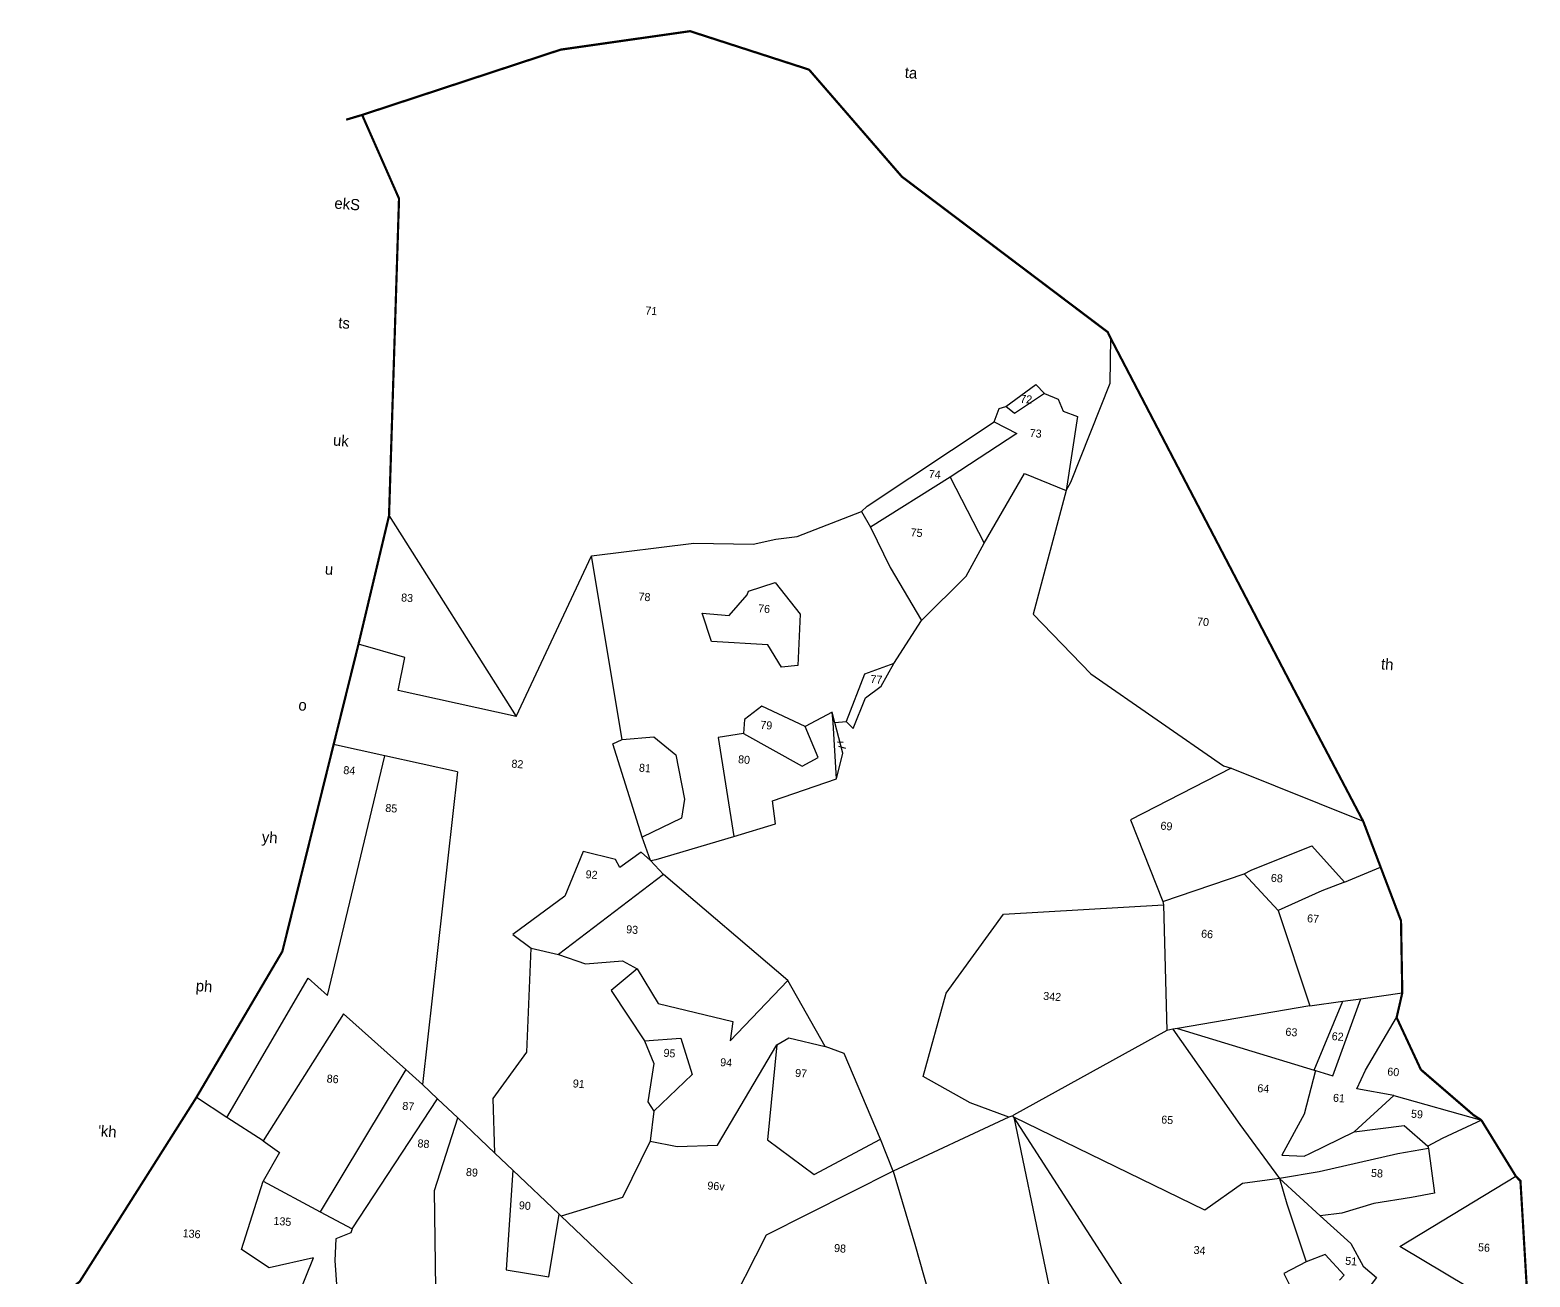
# Model space of a CAD drawing. Header units: metres. Extents: x 283689 to 285929, y 2019332 to 2022498.
# Drawn here: x 284105 to 285460, y 2021310 to 2022438 of the extents above; entities that cross this region are included whole.
import ezdxf
from ezdxf.enums import TextEntityAlignment as Align

# ---------------------------------------------------------------- set-up
doc = ezdxf.new("R2010")
doc.units = ezdxf.units.M
doc.header["$MEASUREMENT"] = 0
doc.linetypes.add('DIVIDE', pattern=[1.25, 0.5, -0.25, 0, -0.25, 0, -0.25])
for name, color, linetype in [('OFF', 1, 'Continuous'), ('OTHERS', 1, 'Continuous'), ('POLY_PARCEL', 6, 'Continuous'), ('TEXT_MAPOUT', 7, 'Continuous'), ('TEXT_PARCEL', 7, 'Continuous'), ('V_BOUND_LINE', 7, 'Continuous'), ('V_DIVIDE_LINE', 7, 'DIVIDE')]:
    doc.layers.add(name, color=color, linetype=linetype)
doc.styles.add('TEXT_MAP', font='', dxfattribs={"height": 1.8})
doc.styles.get('TEXT_MAP').set_extended_font_data('Kruti Dev 050')

# ---------------------------------------------------------------- blocks, each defined once
blk = doc.blocks.new('6354')
at = {"layer": 'OFF'}
blk.add_lwpolyline([(321.21, 625.02), (322.2, 630.88), (319.88, 637.64)], dxfattribs=at)
at = {"layer": 'OTHERS'}
for points in [[(320.77, 633.32), (322.06, 633.32)], [(321.1, 632.35), (322.71, 632.03)]]:
    blk.add_lwpolyline(points, dxfattribs=at)
at = {"layer": 'POLY_PARCEL'}
for points in [[(367.71, 693.72), (368.62, 695.61), (375.72, 718.54), (375.06, 728.62)], [(352.75, 711.45), (359.11, 716.91), (361.17, 715.08)], [(361.17, 715.08), (354.83, 710.06), (352.75, 711.45)], [(361.17, 715.08), (364.32, 714.05), (365.69, 711.42), (368.95, 710.45), (367.71, 693.72)], [(350.35, 707.84), (351.26, 710.93), (352.75, 711.45)], [(322.18, 685.4), (323.33, 686.71), (350.35, 707.84)], [(350.35, 707.84), (355.67, 705.63), (341.48, 694.64)], [(350.23, 680.44), (358.06, 696.76), (367.71, 693.72)], [(341.48, 694.64), (324.44, 682.05)], [(341.48, 694.64), (350.23, 680.44)], [(367.71, 693.72), (362.44, 665.37), (376.46, 653.01), (407.81, 634.67), (409.54, 634.3)], [(262.39, 670.81), (285.1, 675.38), (298.46, 676.24), (303.44, 677.72), (308.19, 678.7), (322.18, 685.4)], [(322.18, 685.4), (324.44, 682.05)], [(324.44, 682.05), (329.62, 673.33), (337.5, 662.01)], [(337.5, 662.01), (346.82, 672.7), (350.23, 680.44)], [(216.29, 676.27), (248.3, 633.42)], [(248.3, 633.42), (262.39, 670.81)], [(272.45, 630.08), (262.39, 670.81)], [(288.21, 659.88), (294.3, 659.82), (298, 664.71), (298.23, 665.62), (304.09, 667.96), (310.18, 661.3), (310.58, 649.75), (306.94, 649.13), (303.52, 653.9), (290.83, 653.62), (288.21, 659.88)], [(332.04, 651.9), (337.5, 662.01)], [(332.04, 651.9), (325.68, 649.01), (322.36, 638.06)], [(322.36, 638.06), (324.1, 636.57), (326.33, 643.67), (329.63, 646.56), (332.04, 651.9)], [(248.3, 633.42), (221.41, 637.2), (222.32, 644.75), (211.67, 646.9)], [(313.28, 636.24), (303.2, 640.04), (299.57, 636.74), (299.57, 633.6)], [(319.06, 639.87), (313.28, 636.24)], [(319.88, 637.64), (319.06, 639.87)], [(321.21, 625.02), (319.47, 637.56), (319.06, 639.87)], [(319.88, 637.64), (322.36, 638.06)], [(299.57, 633.6), (313.33, 627.3), (316.74, 629.51), (313.28, 636.24)], [(272.45, 630.08), (279.5, 631.29), (284.77, 627.59), (287.47, 617.84), (287.12, 613.49), (278.66, 608.54)], [(299.57, 633.6), (293.95, 632.2), (299.21, 610.33)], [(409.54, 634.3), (387.87, 620.92), (396.58, 603.16)], [(409.54, 634.3), (440.09, 624.65)], [(278.66, 608.54), (270.46, 629), (272.45, 630.08)], [(299.21, 610.33), (308.3, 613.88), (307.22, 619), (321.21, 625.02)], [(190.39, 538.44), (206.2, 571.09), (210.86, 567.56), (219.53, 622.34)], [(219.53, 622.34), (207.84, 624)], [(236.1, 619.99), (219.53, 622.34)], [(236.1, 619.99), (233.66, 549.26)], [(414.27, 610.79), (415.81, 611.76), (429.03, 618.28), (436.98, 610.67)], [(436.98, 610.67), (444.79, 614.67)], [(396.58, 603.16), (414.27, 610.79)], [(422.57, 603.18), (414.27, 610.79)], [(280.89, 603.49), (278.66, 608.54)], [(280.89, 603.49), (282.2, 603.81), (299.21, 610.33)], [(436.98, 610.67), (432.01, 608.33), (422.57, 603.18)], [(265.69, 604.28), (262.35, 593.94), (251.33, 584.48), (255.66, 581.75)], [(280.89, 603.49), (278.66, 605.14), (274.17, 601.38), (273.09, 603.09), (265.69, 604.28)], [(284.11, 600.55), (280.89, 603.49)], [(365.77, 552.09), (356.81, 554.68), (345.83, 559.77), (349.55, 578.81), (361.01, 597.56), (396.75, 602.42)], [(396.58, 603.16), (396.75, 602.42)], [(396.75, 602.42), (399.67, 574.3)], [(422.57, 603.18), (431.33, 582.33)], [(284.11, 600.55), (261.93, 580.78)], [(313.84, 578.94), (284.11, 600.55)], [(431.33, 582.33), (438.65, 583.93)], [(433.45, 567.93), (438.65, 583.93)], [(433.74, 567.87), (437.73, 567.01), (442.62, 584.73)], [(438.65, 583.93), (442.62, 584.73)], [(442.62, 584.73), (451.84, 586.82)], [(251.1, 535.11), (249.8, 547.32), (256.52, 558.35), (255.66, 581.75)], [(255.66, 581.75), (261.93, 580.78)], [(261.93, 580.78), (268.13, 579.17), (276.42, 580.49), (279.78, 578.93)], [(431.33, 582.33), (402.08, 574.93)], [(444.91, 568.81), (451, 581.19)], [(279.78, 578.93), (274.38, 573.65), (282.69, 562.92)], [(279.78, 578.93), (285.12, 571.5), (302.21, 568.76), (301.95, 564.41), (313.84, 578.94)], [(323.35, 564.78), (313.84, 578.94)], [(399.67, 574.3), (366.8, 552.61), (366.59, 552.5)], [(400.99, 574.7), (399.67, 574.3)], [(402.08, 574.93), (400.99, 574.7)], [(400.99, 574.7), (417.66, 554.46), (427.56, 543.08)], [(402.08, 574.93), (433.45, 567.93)], [(433.74, 567.87), (431.97, 557.94), (427.63, 548.34), (432.7, 548.47), (433.9, 549.21), (443.44, 554.81)], [(433.45, 567.93), (433.74, 567.87)], [(451.72, 563.68), (443.31, 564.48), (444.91, 568.81)], [(229.69, 552.3), (214.71, 563.71), (198.91, 533.88)], [(282.69, 562.92), (290.85, 564.15), (294.01, 556.21), (286.05, 547.32)], [(285.69, 540.49), (291.87, 539.73), (300.93, 540.76), (312.46, 564.32)], [(312.46, 564.32), (312, 542.86), (323.1, 535.86), (337.37, 544.93)], [(312.46, 564.32), (315, 566.05), (323.35, 564.78)], [(337.37, 544.93), (327.73, 563.53), (323.35, 564.78)], [(443.44, 554.81), (451.72, 563.68)], [(451.72, 563.68), (471.79, 559.65)], [(282.69, 562.92), (285.21, 558), (284.49, 549.24), (286.05, 547.32)], [(443.44, 554.81), (454.59, 557.14), (460.22, 552.85)], [(471.79, 559.65), (463.29, 554.85), (460.22, 552.85)], [(229.69, 552.3), (212.92, 518.94)], [(233.66, 549.26), (229.69, 552.3)], [(365.77, 552.09), (340.78, 537.99)], [(366.59, 552.5), (365.77, 552.09)], [(366.89, 552.22), (366.59, 552.5)], [(395.37, 514.73), (366.89, 552.22)], [(366.89, 552.22), (385.12, 489.19)], [(427.56, 543.08), (419.32, 541.25), (411.37, 534.62), (366.89, 552.22)], [(460.42, 552.38), (453.65, 550.67), (436.3, 545.2), (427.56, 543.08)], [(460.42, 552.38), (462.56, 542.45), (457.49, 541.11), (449.14, 539.11), (442.14, 536.38), (437.33, 535.38)], [(460.22, 552.85), (460.42, 552.38)], [(237.3, 546.31), (233.66, 549.26)], [(286.05, 547.32), (285.69, 540.49)], [(477.05, 519.25), (455.68, 529.89), (480.5, 547.66)], [(220.45, 515.63), (237.3, 546.31)], [(242.17, 542.36), (237.3, 546.31)], [(340.78, 537.99), (337.37, 544.93)], [(190.39, 538.44), (183.18, 542.4)], [(240.22, 503.68), (238.22, 525.65), (242.17, 542.36)], [(251.1, 535.11), (242.17, 542.36)], [(285.69, 540.49), (280.52, 527.41), (267.08, 522.14)], [(437.33, 535.38), (427.56, 543.08)], [(427.56, 543.08), (429.58, 537.48), (434.99, 524.81)], [(198.91, 533.88), (190.39, 538.44)], [(340.78, 537.99), (313.36, 521.43), (305.32, 501.99)], [(340.78, 537.99), (346.87, 522.02), (353.42, 504.11)], [(198.91, 533.88), (202.79, 531.5), (199.59, 524.81)], [(255.46, 531.57), (251.1, 535.11)], [(437.33, 535.38), (444.65, 529.68), (447.79, 524.82), (450.99, 522.55), (446.86, 516.01)], [(255.46, 531.57), (255.67, 509.14), (265.36, 508.28), (266.59, 522.54)], [(266.59, 522.54), (255.46, 531.57)], [(442.72, 521.31), (443.72, 522.51), (439.12, 526.82), (434.99, 524.81)], [(212.26, 508.47), (202.44, 505.48), (195.96, 509.11), (199.59, 524.81)], [(199.59, 524.81), (212.92, 518.94)], [(434.99, 524.81), (430.18, 521.81), (432.12, 518.47), (431.25, 512.74), (434.45, 508.34)], [(267.08, 522.14), (266.59, 522.54)], [(267.08, 522.14), (287.1, 505.78), (280.85, 483.53)], [(212.92, 518.94), (220.45, 515.63)], [(220.45, 515.63), (220.17, 514.7), (216.96, 513.1), (217.09, 508.23)], [(203.41, 480.52), (212.26, 508.47)], [(217.09, 508.23), (223.37, 465.59)]]:
    blk.add_lwpolyline(points, dxfattribs=at)
at = {"layer": 'V_BOUND_LINE', "const_width": 0.5}
for points in [[(375.06, 728.62), (374.3, 729.94), (325.43, 761.23), (302.74, 783.64), (275.38, 790.2), (246.69, 783.81), (203.29, 765.71)], [(203.29, 765.71), (213.02, 747.59), (216.29, 676.27)], [(440.09, 624.65), (422.2, 653.1), (375.06, 728.62)], [(216.29, 676.27), (211.67, 646.9)], [(211.67, 646.9), (207.84, 624)], [(444.79, 614.67), (440.09, 624.65)], [(207.84, 624), (199.94, 576.68), (183.18, 542.4)], [(451.84, 586.82), (450.3, 602.99), (444.79, 614.67)], [(451, 581.19), (451.84, 586.82)], [(457.34, 569.93), (451, 581.19)], [(471.79, 559.65), (469.99, 560.62), (457.34, 569.93)], [(480.5, 547.66), (471.79, 559.65)], [(485.98, 514.91), (481.61, 546.69), (480.5, 547.66)], [(183.18, 542.4), (160.22, 499.07), (157.92, 496.96), (150.15, 487.66)]]:
    blk.add_lwpolyline(points, dxfattribs=at)
at = {"layer": 'V_DIVIDE_LINE', "ltscale": 10, "const_width": 0.5, "flags": 128}
blk.add_lwpolyline([(203.29, 765.71), (199.8, 764.37)], dxfattribs=at)
at = {"layer": 'TEXT_MAPOUT', "style": 'TEXT_MAP'}
for s, p in [('ta', (324.29, 783.46)), ('ekS', (198.63, 744.23)), ('ts', (201.58, 717.48)), ('uk', (202.43, 691.05)), ('u', (202.85, 661.99)), ('th', (441.38, 659.03)), ('o', (199.27, 631.04)), ('yh', (193.36, 600.8)), ('ph', (181.14, 566.27)), ("'kh", (161.72, 532.01))]:
    blk.add_text(s, height=2.5, dxfattribs=at).set_placement(p)
at = {"layer": 'TEXT_PARCEL', "style": 'TEXT_MAP'}
for s, p in [('71', (271.56, 726.79)), ('72', (357.17, 713.5)), ('73', (359.89, 705.98)), ('74', (337.97, 695.03)), ('75', (334.91, 681.62)), ('70', (400.71, 666.6)), ('78', (275, 662.5)), ('76', (302.03, 661.92)), ('83', (221.77, 658.17)), ('77', (328.43, 648.01)), ('79', (304.55, 635.84)), ('80', (300.16, 627.72)), ('81', (278.08, 624.11)), ('82', (249.4, 622.8)), ('69', (396.05, 620.16)), ('84', (211.82, 618.44)), ('85', (221.89, 610.69)), ('68', (421.72, 610.38)), ('67', (430.55, 601.93)), ('92', (267.96, 599.28)), ('66', (407.05, 596.65)), ('93', (278.01, 587.65)), ('342', (373.38, 579.94)), ('63', (427.66, 576.11)), ('62', (438.12, 575.92)), ('60', (451.2, 568.94)), ('64', (422.34, 562.96)), ('95', (288.53, 560.58)), ('94', (301.4, 559.46)), ('61', (439.48, 562.12)), ('59', (457.25, 559.89)), ('97', (318.4, 558.36)), ('65', (401.33, 554.26)), ('91', (268.72, 552.13)), ('86', (213.44, 548.94)), ('58', (449.31, 545.93)), ('87', (230.88, 544.14)), ('88', (234.93, 535.99)), ('89', (246.3, 530.41)), ('96v', (301.28, 531.57)), ('56', (474.6, 531.12)), ('34', (410.84, 525.56)), ('51', (445.04, 525.74)), ('90', (258.74, 523.86)), ('98', (330.18, 519.75)), ('135', (204.64, 516.12)), ('136', (184.49, 511.76))]:
    blk.add_text(s, height=1.8, dxfattribs=at).set_placement(p, align=Align.MIDDLE)

msp = doc.modelspace()

# ---------------------------------------------------------------- block references
at = {"xscale": 4.017275384589179, "yscale": 4.017275384589179, "zscale": 4.017275384589179, "rotation": 355.5709501318095}
msp.add_blockref('6354', (283352.9, 2019357), dxfattribs=at)

doc.saveas('drawing.dxf')
